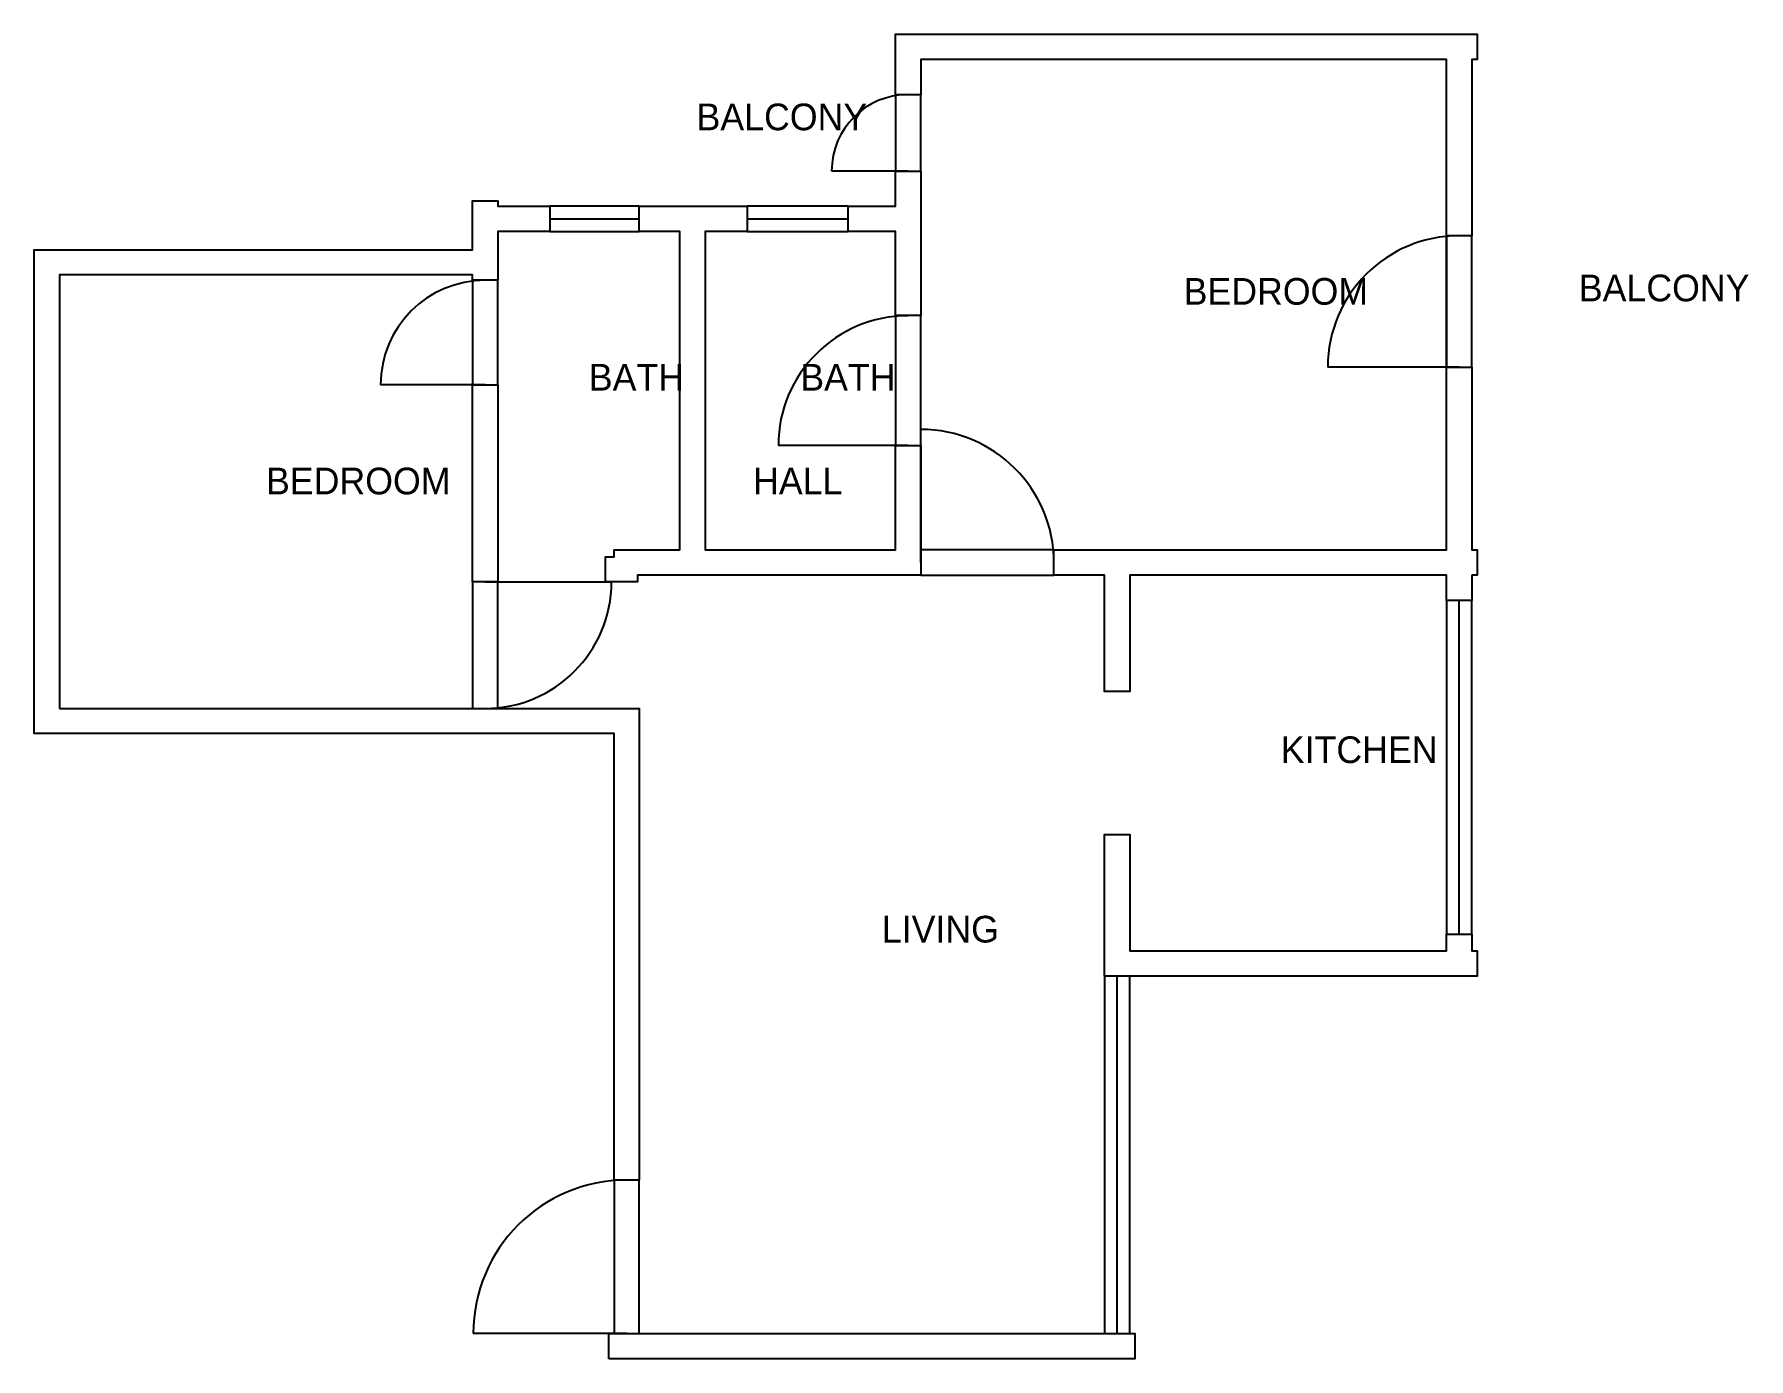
# Model space of a CAD drawing. Header units: millimetres. Extents: x -165 to 13964, y 300 to 11217.
import ezdxf

# ---------------------------------------------------------------- set-up
doc = ezdxf.new("R2010")
doc.units = ezdxf.units.MM
for name, color, linetype in [('A-ANNO-TEXT', 7, 'Continuous'), ('A-DOOR', 7, 'Continuous'), ('A-GLAZ', 7, 'Continuous'), ('A-WALL', 7, 'Continuous')]:
    doc.layers.add(name, color=color, linetype=linetype)

msp = doc.modelspace()

# ---------------------------------------------------------------- linework, layer by layer
at = {"layer": 'A-DOOR'}
for p, q in [((7036, 10090), (6407, 10090)), ((11578, 8474), (10495, 8474)), ((3550, 8328), (2689, 8328)), ((7141, 6863), (7141, 7960)), ((7036, 7828), (5967, 7828)), ((3550, 6703), (4592, 6703)), ((4717, 509), (3453, 509))]:
    msp.add_line(p, q, dxfattribs=at)
for points in [[(7141, 10090), (7141, 10719), (6932, 10719), (6932, 10090)], [(11682, 8474), (11682, 9557), (11474, 9557), (11474, 8474)], [(3655, 8328), (3655, 9189), (3446, 9189), (3446, 8328)], [(7141, 7828), (7141, 8898), (6932, 8898), (6932, 7828)], [(7141, 6759), (8238, 6759), (8238, 6967), (7141, 6967)], [(3446, 6703), (3446, 5661), (3655, 5661), (3655, 6703)], [(4821, 509), (4821, 1773), (4613, 1773), (4613, 509)]]:
    msp.add_lwpolyline(points, close=True, dxfattribs=at)
for centre, radius, start, end in [((7036, 10090), 630, 90, 180), ((11578, 8474), 1083, 90, 180), ((3550, 8328), 861, 90, 180), ((7036, 7828), 1069, 90, 180), ((7141, 6863), 1097, 0, 90), ((3550, 6703), 1042, -90, 0), ((4717, 509), 1264, 90, 180)]:
    msp.add_arc(centre, radius, start, end, dxfattribs=at)
at = {"layer": 'A-GLAZ'}
for p, q in [((4085, 9696), (4821, 9696)), ((5710, 9696), (6543, 9696)), ((11578, 3800), (11578, 6550)), ((8759, 509), (8759, 3453))]:
    msp.add_line(p, q, dxfattribs=at)
for points in [[(4085, 9592), (4821, 9592), (4821, 9800), (4085, 9800)], [(5710, 9592), (6543, 9592), (6543, 9800), (5710, 9800)], [(11682, 3800), (11682, 6550), (11474, 6550), (11474, 3800)], [(8863, 509), (8863, 3453), (8655, 3453), (8655, 509)]]:
    msp.add_lwpolyline(points, close=True, dxfattribs=at)
at = {"layer": 'A-WALL'}
for points in [[(11682, 6759), (11682, 6550), (11474, 6550), (11474, 6759), (8863, 6759), (8863, 5800), (8655, 5800), (8655, 6759), (8238, 6759), (8238, 6967), (11474, 6967), (11474, 11009), (7141, 11009), (7141, 10719), (7141, 10719), (6932, 10719), (6932, 11217), (11726, 11217), (11726, 11009), (11682, 11009), (11682, 9557), (11474, 9557), (11474, 8474), (11682, 8474), (11682, 6967), (11726, 6967), (11726, 6759)], [(7141, 8898), (6932, 8898), (6932, 9592), (6543, 9592), (6543, 9800), (6932, 9800), (6932, 10090), (7141, 10090), (7141, 10090)], [(43, 5661), (4821, 5661), (4821, 1773), (4613, 1773), (4613, 5453), (-165, 5453), (-165, 9441), (3446, 9441), (3446, 9844), (3655, 9844), (3655, 9800), (4085, 9800), (4085, 9592), (3655, 9592), (3655, 9189), (3446, 9189), (3446, 9233), (43, 9233)], [(5710, 9800), (5710, 9592), (5363, 9592), (5363, 6967), (6932, 6967), (6932, 7828), (7141, 7828), (7141, 6759), (4807, 6759), (4807, 6703), (4543, 6703), (4543, 6911), (4613, 6911), (4613, 6967), (5155, 6967), (5155, 9592), (4821, 9592), (4821, 9800)], [(3446, 8328), (3655, 8328), (3655, 6703), (3446, 6703)], [(8655, 3453), (8655, 4620), (8863, 4620), (8863, 3661), (11474, 3661), (11474, 3800), (11682, 3800), (11682, 3661), (11726, 3661), (11726, 3453)], [(4569, 300), (4569, 509), (8906, 509), (8906, 300)]]:
    msp.add_lwpolyline(points, close=True, dxfattribs=at)

# ---------------------------------------------------------------- texts
at = {"layer": 'A-ANNO-TEXT'}
for s, p in [('BALCONY', (5293, 10426)), ('BEDROOM', (9307, 8988)), ('BALCONY', (12564, 9016)), ('BATH', (4405, 8280)), ('BATH', (6148, 8280)), ('BEDROOM', (1745, 7425)), ('HALL', (5759, 7425)), ('KITCHEN', (10108, 5210)), ('LIVING', (6820, 3731))]:
    msp.add_text(s, height=220, dxfattribs=at).set_placement(p)

doc.saveas('drawing.dxf')
